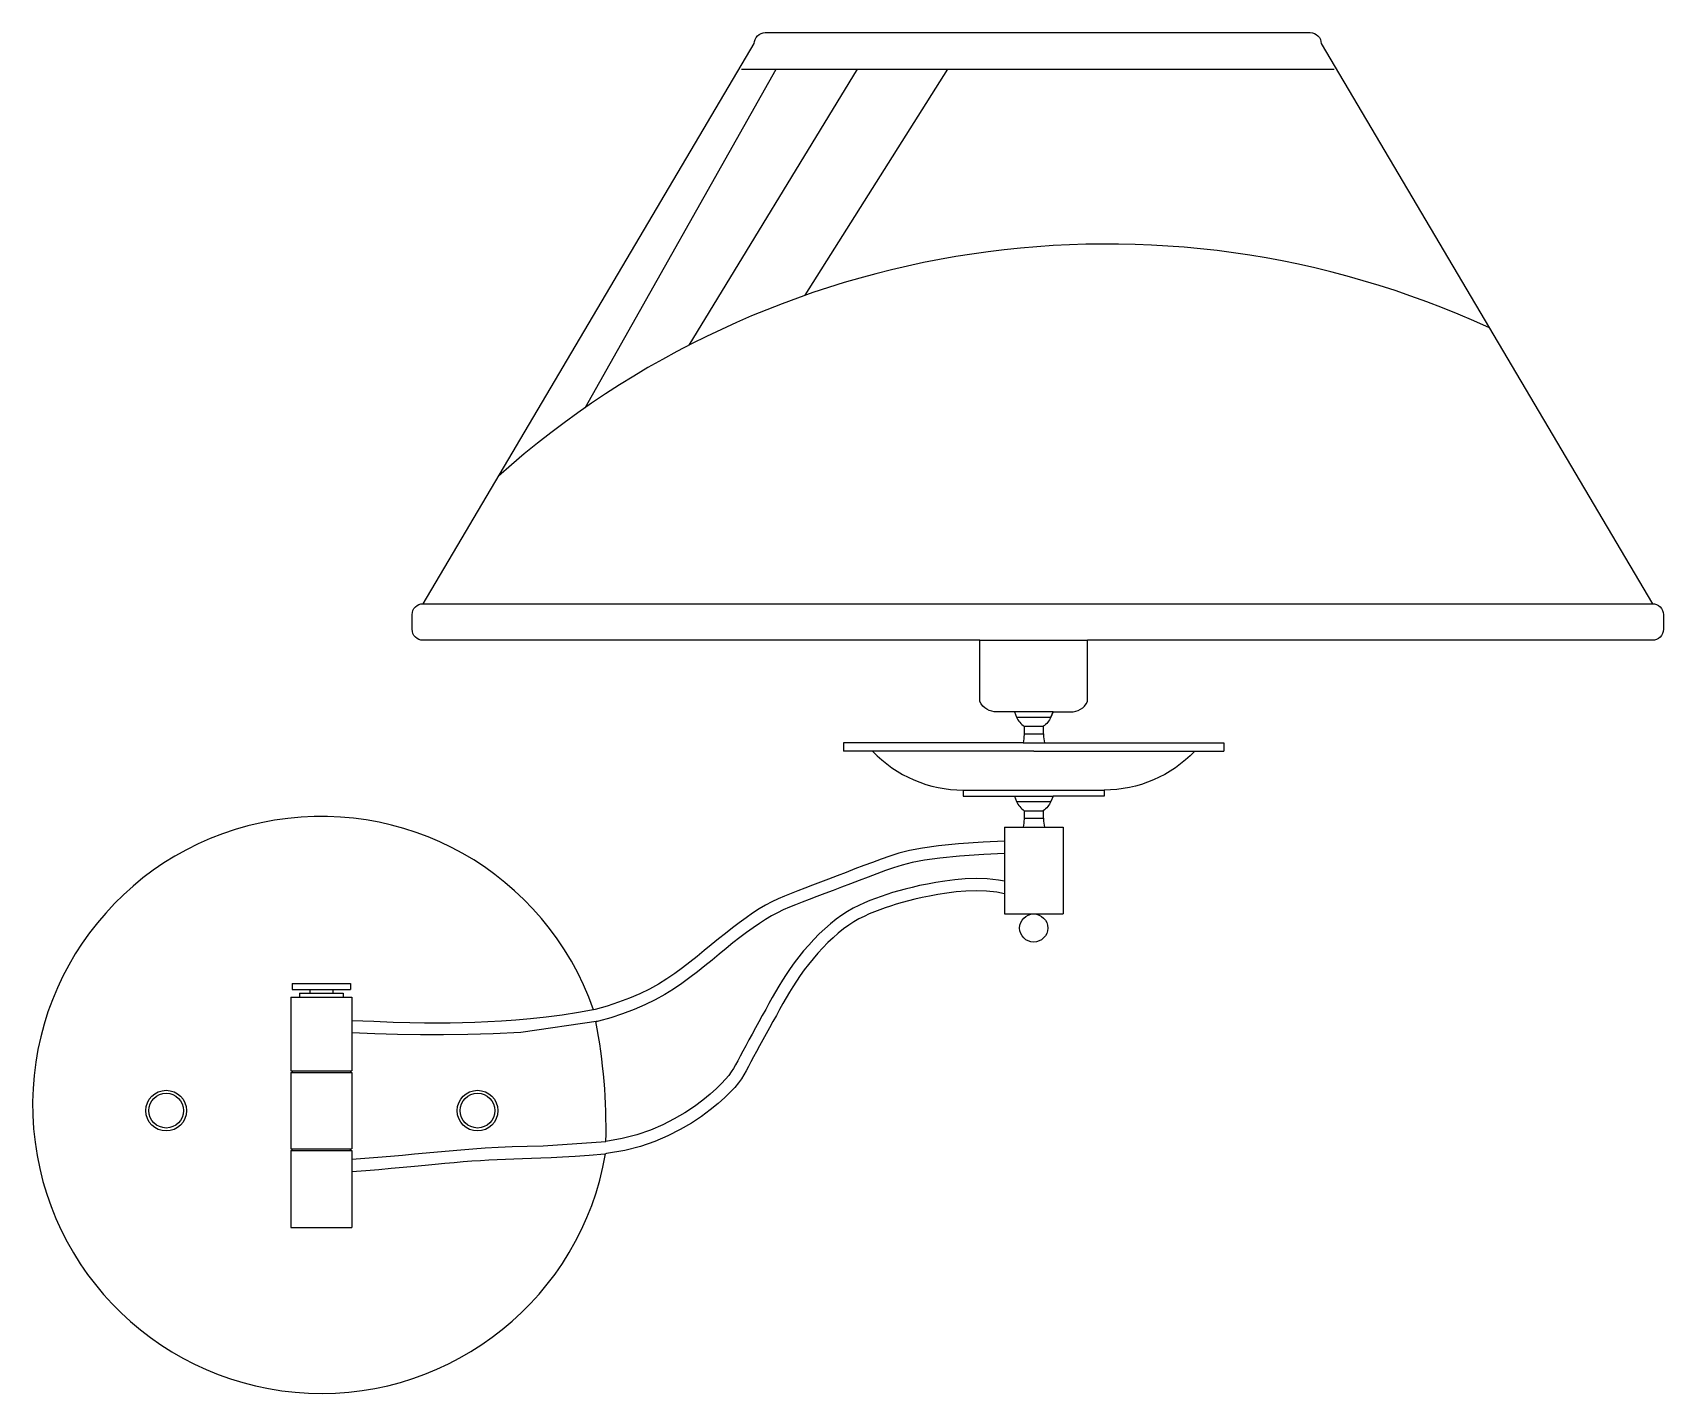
# Model space of a CAD drawing. Extents: x 1245 to 1606, y 838 to 1139.
import ezdxf

# ---------------------------------------------------------------- set-up
doc = ezdxf.new("R2010")
doc.units = 0
doc.header["$MEASUREMENT"] = 0
for name, color, linetype in [('3', 3, 'CONTINUOUS'), ('4', 4, 'CONTINUOUS'), ('7', 7, 'CONTINUOUS')]:
    doc.layers.add(name, color=color, linetype=linetype)

msp = doc.modelspace()

# ---------------------------------------------------------------- linework, layer by layer
at = {"layer": '3'}
for p, q in [((1367.22, 1055.8), (1409.48, 1130.69)), ((1390.23, 1069.64), (1427.43, 1130.69)), ((1401.76, 1130.69), (1532.89, 1130.69)), ((1415.9, 1080.67), (1447.46, 1130.69)), ((1462.63, 987.3), (1470.24, 987.3)), ((1464.33, 985.31), (1468.54, 985.31)), ((1464.07, 981.63), (1468.8, 981.63)), ((1468.55, 983.57), (1464.31, 983.57)), ((1466.43, 979.81), (1430.8, 979.81)), ((1466.43, 979.81), (1502.07, 979.81)), ((1450.86, 971.2), (1482, 971.2)), ((1462.16, 969.86), (1470.71, 969.86)), ((1462.63, 968.64), (1470.24, 968.64)), ((1468.55, 964.91), (1464.31, 964.91)), ((1464.33, 966.64), (1468.54, 966.64)), ((1464.07, 962.97), (1468.8, 962.97)), ((1306.33, 927.05), (1306.33, 926.29)), ((1311.37, 927.05), (1311.37, 926.29)), ((1304.01, 926.29), (1304.01, 925.39)), ((1304.01, 926.29), (1313.68, 926.29)), ((1313.68, 926.29), (1313.68, 925.39)), ((1302.1, 909.07), (1315.6, 909.07)), ((1302.39, 909.07), (1302.39, 908.72)), ((1315.31, 909.07), (1315.31, 908.72)), ((1302.1, 908.72), (1315.6, 908.72)), ((1302.1, 891.81), (1315.6, 891.81)), ((1302.1, 891.46), (1315.6, 891.46)), ((1302.39, 891.46), (1302.39, 891.81)), ((1315.31, 891.46), (1315.31, 891.81))]:
    msp.add_line(p, q, dxfattribs=at)
msp.add_lwpolyline([(1470.71, 988.53), (1462.16, 988.53)], dxfattribs=at)
for centre, radius in [((1274.54, 900.27), 4.5), ((1274.54, 900.27), 3.84), ((1343.41, 900.27), 4.5), ((1343.41, 900.27), 3.84)]:
    msp.add_circle(centre, radius, dxfattribs=at)
msp.add_arc((1482.62, 890.01), 202, 65.238, 131.7731, dxfattribs=at)
at = {"layer": '4'}
for p, q in [((1454.54, 1004.34), (1478.33, 1004.34)), ((1470.24, 987.3), (1470.71, 988.53)), ((1424.37, 981.63), (1424.37, 979.81)), ((1464.07, 981.63), (1424.37, 981.63)), ((1468.8, 981.63), (1508.5, 981.63)), ((1508.5, 981.63), (1508.5, 979.81)), ((1508.5, 981.63), (1508.5, 979.81)), ((1430.8, 979.81), (1424.37, 979.81)), ((1502.07, 979.81), (1508.5, 979.81)), ((1459.96, 962.97), (1464.07, 962.97)), ((1459.96, 962.97), (1459.96, 957.17)), ((1468.8, 962.97), (1472.91, 962.97)), ((1472.91, 962.97), (1472.91, 943.79)), ((1459.96, 957.17), (1459.96, 951.02)), ((1459.96, 951.02), (1459.96, 943.79)), ((1459.96, 943.79), (1472.91, 943.79))]:
    msp.add_line(p, q, dxfattribs=at)
for points in [[(1454.54, 1004.34), (1331.37, 1004.34, -0.414214), (1328.94, 1006.77), (1328.94, 1010.01, -0.414214), (1331.37, 1012.44), (1404.62, 1136.36, -0.414214), (1407.05, 1138.79), (1527.59, 1138.79, -0.414214), (1530.02, 1136.36), (1603.28, 1012.44, -0.414214), (1605.71, 1010.01), (1605.71, 1006.77, -0.414214), (1603.28, 1004.34), (1478.33, 1004.34)], [(1462.16, 988.53), (1458.31, 988.53, -0.308305), (1454.54, 990.76), (1454.54, 1004.34)], [(1470.71, 988.53), (1474.56, 988.53, 0.308305), (1478.33, 990.76), (1478.33, 1004.34)], [(1462.16, 988.53), (1462.63, 987.3, 0.131975), (1464.33, 985.31, -0.058815), (1464.07, 981.63)], [(1470.71, 988.53), (1470.24, 987.3, -0.131975), (1468.54, 985.31, 0.058815), (1468.8, 981.63)], [(1430.8, 979.81, 0.206202), (1450.86, 971.2), (1450.86, 969.86), (1462.16, 969.86), (1462.63, 968.64, 0.131975), (1464.33, 966.64, -0.058815), (1464.07, 962.97)], [(1502.07, 979.81, -0.206202), (1482, 971.2), (1482, 969.86), (1470.71, 969.86), (1470.24, 968.64, -0.131975), (1468.54, 966.64, 0.058815), (1468.8, 962.97)]]:
    msp.add_lwpolyline(points, format="xyb", dxfattribs=at)
msp.add_circle((1466.43, 940.68), 3.11, dxfattribs=at)
for centre, radius, start, end in [((1308.82, 901.54), 63.83, 19.2579, 350.2483), ((1245.28, 896.26), 126.56, 358.7383, 10.8008)]:
    msp.add_arc(centre, radius, start, end, dxfattribs=at)
at = {"layer": '7'}
for p, q in [((1331.37, 1012.44), (1603.28, 1012.44)), ((1302.39, 928.43), (1302.39, 927.05)), ((1302.39, 928.43), (1315.31, 928.43)), ((1302.39, 927.05), (1315.31, 927.05)), ((1315.31, 928.43), (1315.31, 927.05)), ((1302.1, 925.39), (1315.6, 925.39)), ((1302.1, 925.39), (1302.1, 909.07)), ((1315.6, 925.39), (1315.6, 909.07)), ((1302.1, 908.72), (1302.1, 891.81)), ((1315.6, 908.72), (1315.6, 891.81)), ((1302.1, 891.46), (1302.1, 874.43)), ((1315.6, 891.46), (1315.6, 874.43)), ((1302.1, 874.43), (1315.6, 874.43))]:
    msp.add_line(p, q, dxfattribs=at)
for points in [[(1459.96, 959.87), (1455.27, 959.66), (1449.77, 959.28), (1445.34, 958.85), (1441.8, 958.36), (1438.95, 957.81), (1436.61, 957.22), (1434.59, 956.59), (1432.7, 955.92), (1430.79, 955.21), (1428.84, 954.48), (1426.87, 953.74), (1424.91, 952.99), (1422.97, 952.25), (1421.07, 951.52), (1419.24, 950.82), (1417.49, 950.16), (1415.83, 949.53), (1414.26, 948.94), (1412.77, 948.35), (1411.32, 947.75), (1409.91, 947.12), (1408.51, 946.45), (1407.12, 945.71), (1405.7, 944.89), (1404.26, 943.96), (1402.79, 942.95), (1401.29, 941.86), (1399.77, 940.7), (1398.23, 939.49), (1396.68, 938.25), (1395.12, 936.98), (1393.55, 935.69), (1391.99, 934.4), (1390.4, 933.13), (1388.77, 931.87), (1387.08, 930.63), (1385.31, 929.43), (1383.44, 928.28), (1381.45, 927.17), (1379.32, 926.13), (1377.03, 925.15), (1374.61, 924.25), (1372.07, 923.42), (1369.45, 922.66), (1369.12, 922.58)], [(1459.96, 957.17), (1455.43, 956.96), (1450, 956.59), (1445.66, 956.17), (1442.24, 955.69), (1439.54, 955.18), (1437.35, 954.62), (1435.45, 954.03), (1433.62, 953.38), (1431.73, 952.68), (1429.79, 951.96), (1427.83, 951.22), (1425.87, 950.47), (1423.93, 949.73), (1422.04, 949), (1420.2, 948.3), (1418.44, 947.63), (1416.79, 947.01), (1415.24, 946.42), (1413.77, 945.84), (1412.38, 945.27), (1411.04, 944.67), (1409.73, 944.04), (1408.43, 943.35), (1407.11, 942.58), (1405.75, 941.71), (1404.35, 940.74), (1402.9, 939.69), (1401.42, 938.57), (1399.91, 937.38), (1398.38, 936.15), (1396.83, 934.89), (1395.27, 933.6), (1393.69, 932.31), (1392.07, 931.01), (1390.39, 929.71), (1388.63, 928.43), (1386.78, 927.17), (1384.81, 925.95), (1382.7, 924.78), (1380.44, 923.67), (1378.04, 922.64), (1375.5, 921.7), (1372.86, 920.83), (1370.15, 920.06), (1369.65, 919.93)], [(1459.96, 948.27), (1458.25, 948.61), (1455.96, 948.85), (1453.67, 948.92), (1451.43, 948.84), (1449.26, 948.65), (1447.18, 948.38), (1445.22, 948.07), (1443.41, 947.75), (1441.73, 947.41), (1440.16, 947.06), (1438.7, 946.69), (1437.33, 946.32), (1436.02, 945.94), (1434.77, 945.54), (1433.56, 945.13), (1432.38, 944.71), (1431.21, 944.27), (1430.06, 943.79), (1428.91, 943.26), (1427.78, 942.68), (1426.64, 942.03), (1425.5, 941.3), (1424.36, 940.47), (1423.2, 939.55), (1422.05, 938.54), (1420.9, 937.45), (1419.77, 936.3), (1418.67, 935.11), (1417.61, 933.89), (1416.6, 932.64), (1415.64, 931.4), (1414.76, 930.16), (1413.93, 928.93), (1413.14, 927.7), (1412.39, 926.46), (1411.67, 925.22), (1410.95, 923.95), (1410.23, 922.66), (1409.51, 921.35), (1408.76, 920), (1408, 918.63), (1407.25, 917.27), (1406.5, 915.92), (1405.78, 914.61), (1405.09, 913.35), (1404.45, 912.15), (1403.86, 911.05), (1403.34, 910.04), (1402.84, 909.1), (1402.33, 908.2), (1401.76, 907.31), (1401.1, 906.4), (1400.29, 905.43), (1399.3, 904.37), (1398.09, 903.2), (1396.63, 901.89), (1394.9, 900.48), (1392.93, 899.01), (1390.7, 897.52), (1388.23, 896.07), (1385.53, 894.69), (1382.6, 893.44), (1379.44, 892.35), (1376, 891.46), (1371.96, 890.76), (1371.72, 890.73)], [(1459.96, 951.02), (1458.66, 951.28), (1456.14, 951.55), (1453.67, 951.62), (1451.27, 951.53), (1448.97, 951.34), (1446.8, 951.06), (1444.77, 950.74), (1442.9, 950.4), (1441.16, 950.05), (1439.54, 949.68), (1438.02, 949.31), (1436.59, 948.92), (1435.23, 948.52), (1433.93, 948.11), (1432.68, 947.68), (1431.44, 947.24), (1430.21, 946.77), (1428.97, 946.26), (1427.73, 945.69), (1426.49, 945.05), (1425.24, 944.34), (1423.98, 943.53), (1422.73, 942.62), (1421.47, 941.62), (1420.23, 940.53), (1419.01, 939.38), (1417.82, 938.17), (1416.66, 936.91), (1415.54, 935.62), (1414.48, 934.32), (1413.48, 933.01), (1412.54, 931.71), (1411.67, 930.41), (1410.85, 929.13), (1410.07, 927.84), (1409.32, 926.56), (1408.59, 925.27), (1407.87, 923.97), (1407.15, 922.65), (1406.4, 921.31), (1405.64, 919.94), (1404.89, 918.58), (1404.14, 917.23), (1403.41, 915.91), (1402.72, 914.63), (1402.07, 913.43), (1401.47, 912.3), (1400.95, 911.29), (1400.47, 910.4), (1400.02, 909.59), (1399.53, 908.83), (1398.96, 908.06), (1398.27, 907.21), (1397.38, 906.27), (1396.26, 905.18), (1394.87, 903.95), (1393.24, 902.61), (1391.37, 901.22), (1389.26, 899.81), (1386.93, 898.44), (1384.39, 897.14), (1381.63, 895.96), (1378.66, 894.94), (1375.43, 894.11), (1371.81, 893.47)], [(1369.45, 922.66), (1365.73, 921.97), (1362.1, 921.4), (1358.57, 920.94), (1355.15, 920.57), (1351.85, 920.29), (1348.68, 920.08), (1345.65, 919.92), (1342.78, 919.8), (1340.06, 919.71), (1337.38, 919.66), (1334.63, 919.63), (1331.68, 919.64), (1328.43, 919.7), (1324.74, 919.81), (1320.5, 919.96), (1315.6, 920.17)], [(1370.15, 920.06), (1352.97, 917.57), (1346.89, 917.3), (1341.24, 917.13), (1335.91, 917.05), (1330.78, 917.05), (1325.74, 917.12), (1320.67, 917.27), (1315.6, 917.47)], [(1315.6, 889.53), (1318.47, 889.73), (1321.38, 889.96), (1324.16, 890.2), (1326.84, 890.45), (1329.46, 890.69), (1332.02, 890.94), (1334.57, 891.18), (1337.12, 891.41), (1339.7, 891.63), (1342.34, 891.83), (1345.09, 892.01), (1347.98, 892.17), (1351.06, 892.31), (1354.35, 892.42), (1357.91, 892.5), (1371.81, 893.47)], [(1315.6, 886.83), (1318.67, 887.04), (1321.58, 887.27), (1324.33, 887.51), (1326.95, 887.75), (1329.43, 887.99), (1331.79, 888.22), (1334.04, 888.44), (1336.19, 888.65), (1338.25, 888.83), (1340.24, 889), (1342.17, 889.14), (1344.06, 889.27), (1345.91, 889.39), (1347.76, 889.48), (1349.6, 889.57), (1351.46, 889.64), (1353.36, 889.7), (1355.34, 889.76), (1357.44, 889.83), (1359.73, 889.92), (1362.23, 890.04), (1365.02, 890.21), (1368.12, 890.43), (1371.6, 890.72)]]:
    msp.add_lwpolyline(points, dxfattribs=at)

doc.saveas('drawing.dxf')
